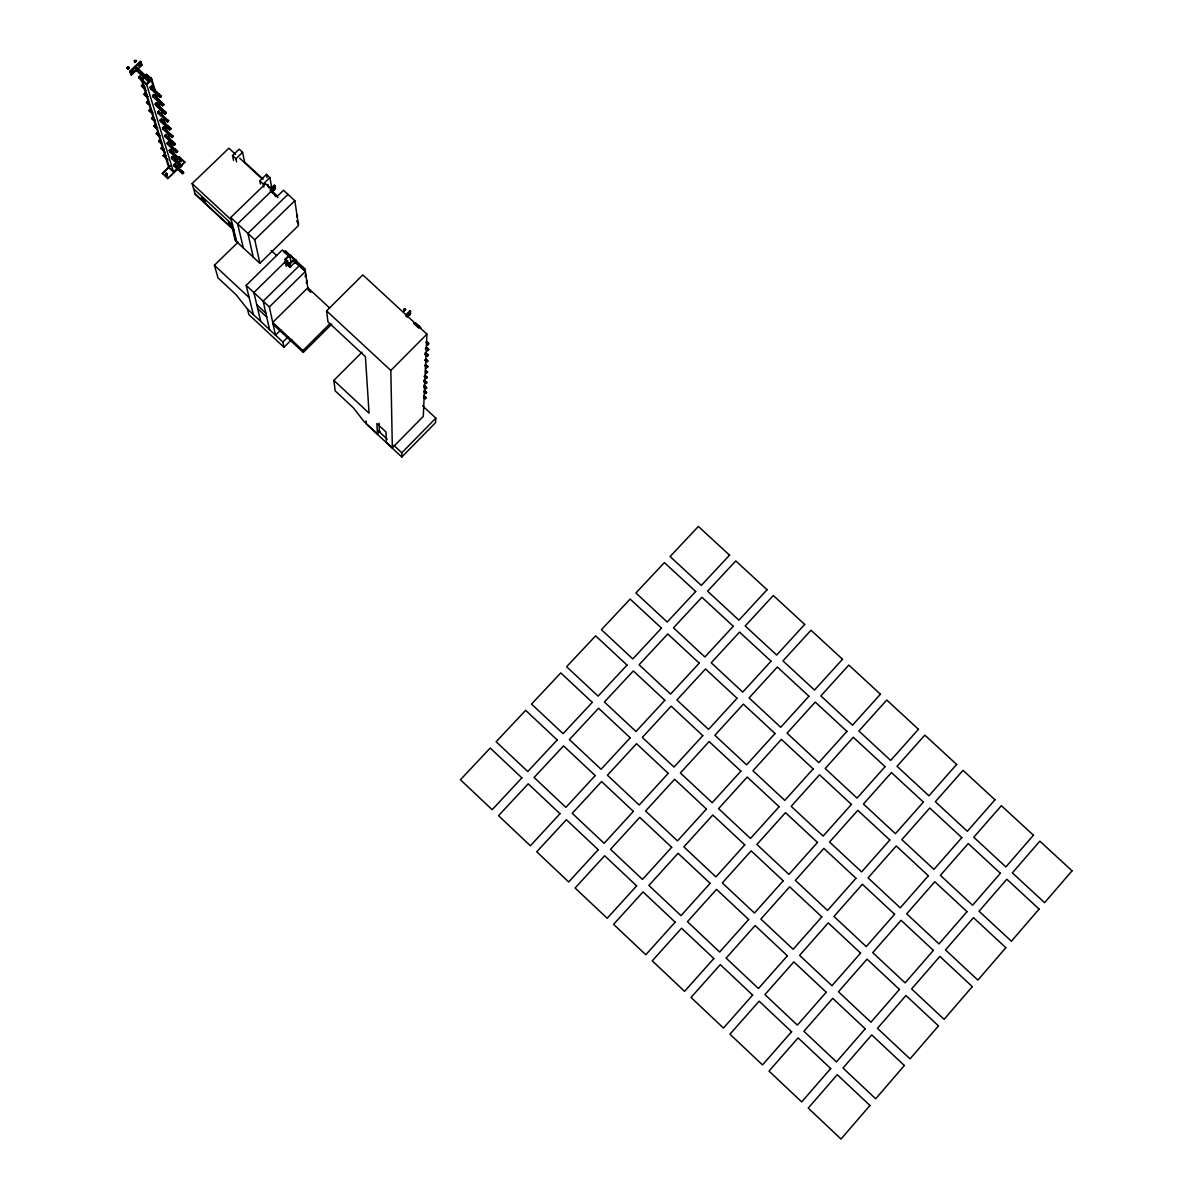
<?xml version="1.0" encoding="UTF-8"?>
<svg xmlns="http://www.w3.org/2000/svg" width="1199" height="1199" viewBox="0 0 1199 1199"><rect width="100%" height="100%" fill="white"/><g stroke="black" fill="none" stroke-linecap="round" stroke-linejoin="round"><path stroke-width="1.5" d="M366.1 420.939L366.309 423.951L401.8 457.014L401.815 452.787L435.837 418.136L422.603 405.847M404.857 310.541L404.093 310.946L405.232 309.432M404.857 308.772C406.971 310.346 402.354 307.948 404.228 310.886L405.727 309.387M409.668 313.778L408.394 314.857L409.084 315.367L410.373 314.033L409.054 313.868L409.129 315.322L410.373 314.033L409.144 315.262L408.859 314.093M409.024 314.693L409.848 313.389L408.679 314.108M407.405 315.487L409.998 312.894L410.028 310.631L410.672 313.524L407.031 317.165M425.24 377.385L424.131 376.246L426.08 378.449A1.604 1.544 7.5 0 0 427.294 377.22L427.294 377.1A1.604 1.544 7.5 0 1 426.08 378.329L426.08 378.449M361.978 352.236L333.847 380.398L369.052 413.16L365.41 356.673L327.956 321.902L326.593 310.871L362.817 274.916L426.904 334.146L423.292 416.398L392.343 447.856L386.363 442.281L386.033 432.03L376.891 423.517L377.415 433.948L379.993 431.325M425.48 396.809L426.304 397.573A1.544 1.484 7.3 0 1 425.15 398.638L424.011 397.693M424.626 390.844L425.405 391.459L424.536 390.799M424.491 385.703L425.63 386.408M425.555 369.906L426.364 370.656M425.945 359.056L426.829 360M426.185 353.36L427.234 354.439L425.975 353.18M428.628 349.419L427.728 348.444L428.628 349.419A1.679 1.619 7.8 0 1 427.354 350.707L426.215 349.494M426.784 343.663L427.623 344.802A1.694 1.634 7.9 0 0 428.912 343.379L427.998 342.659M427.668 342.21L426.709 341.625M425.15 398.757L424.161 397.528M424.821 387.697L425.615 388.686A1.574 1.514 7.4 0 0 426.799 387.487L425.945 386.812M426.319 373.114L426.334 372.994A1.619 1.559 7.6 0 0 427.548 371.765L427.548 371.885A1.619 1.559 7.6 0 1 426.319 373.114L425.48 371.93M426.574 367.688L426.574 367.553A1.634 1.574 7.7 0 0 427.818 366.309L427.803 366.429A1.634 1.574 7.7 0 1 426.574 367.688L425.375 366.564M427.099 356.343L426.02 355.144L427.099 356.343A1.664 1.604 7.8 0 0 428.358 355.084L427.458 354.245L428.358 355.084M427.354 350.707L427.354 350.573A1.679 1.619 7.8 0 0 428.628 349.284M427.623 344.802L426.769 343.723M426.185 381.672L427.039 382.451A1.589 1.529 7.5 0 1 425.84 383.56L424.776 382.421M426.424 376.426L427.294 377.22M426.934 365.62L427.803 366.429M427.189 360.06L428.073 360.884A1.649 1.589 7.7 0 1 426.829 362.008L424.791 360.12M426.544 392.523L425.72 391.743L426.544 392.523A1.559 1.499 7.3 0 1 425.375 393.707L424.536 392.927M151.404 79.808L149.201 77.665C151.434 76.676 152.018 81.982 148.811 77.35M150.909 78.4L149.006 77.171M273.177 189.007C277.044 187.389 271.559 191.825 274.031 188.168M273.927 188.887L274.286 187.928L272.802 189.607M274.481 188.273L273.507 188.528M274.751 188.543L273.687 190.041L274.346 188.483M435.837 418.136L435.522 422.662L401.8 457.014M128.698 68.433C130.047 65.645 125.415 67.534 127.798 68.972L129.027 68.313M131.965 72.315L133.194 71.311C135.217 72.644 131.051 74.428 132.28 71.82M135.622 61.898L134.588 60.669L136.506 60.594M139.609 64.656C142.201 63.187 140.298 68.328 139.219 65.63L140.373 64.401M427.593 355.429L426.949 354.829L426.964 355.728M425.54 376.096L424.971 376.846L424.941 375.872M427.324 361.229L426.469 361.019L427.309 360.659M424.806 387.921L425.615 388.686M425.315 387.412L426.125 387.712L425.315 387.936M426.859 371.885L426.2 372.394M426.035 382.181L425.63 382.901L426.349 382.361M425.585 393.167L425.765 392.343M425.27 348.339L426.394 349.389M426.08 355.279L425.031 354.14M426.065 359.535L425.345 360.255M425.435 360.24L426.334 359.715M425.046 365.305L425.96 365.92L425.285 364.991M423.817 385.209L423.951 386.108M424.776 380.653L425.84 381.612M426.274 366.235L426.799 366.984M302.163 267.977L302.418 267.032L301.863 267.887M302.448 268.771L304.291 270.494A1.559 1.499 1.4 0 0 305.475 269.325L304.666 268.681M303.707 268.816L302.912 268.381M303.287 267.392L296.423 261.052L289.813 267.317L284.568 262.446M304.771 269.64L304.591 269.086M305.61 275.86L305.19 275.185M286.951 252.794C285.257 254.503 287.056 250.936 286.441 253.304M287.43 252.704L286.636 251.85M174.065 148.886L174.634 149.89M174.125 150.205L175.474 151.224M175.818 150.519L175.728 149.92M176.178 157.114L176.118 156.26M169.224 150.43L170.738 149.56L169.224 150.43L169.778 151.524L177.362 158.478M176.987 157.009L176.268 156.35M177.512 156.814L170.738 150.25L169.524 151.404L176.598 157.968M177.077 157.818L178.022 157.968L177.122 157.489M178.921 164.338C180.15 163.559 176.927 164.368 178.906 163.499M178.561 158.927L178.771 158.163L178.186 158.793M178.726 164.758L180.599 166.841A1.544 1.454 -2.1 0 0 181.798 165.702L179.88 163.813L180.764 164.997M179.55 160.876L180.704 159.752L181.559 160.861M180.045 160.052C183.507 162.135 177.047 160.681 181.259 160.201M180.554 161.415L179.97 160.876M180.315 161.28C179.221 161.086 181.109 159.407 180.854 161.34M179.535 160.801L180.285 161.715L181.184 160.351M181.064 161.685L181.544 160.786M181.124 165.927L180.285 165.867L181.079 165.552M181.813 172.776C178.876 170.078 184.331 175.549 181.813 172.941M182.248 172.012L181.708 171.262M182.428 172.956L183.177 172.926M157.279 134.513L158.613 136.012L158.493 135.127M161.685 104.523L161.715 103.099M157.923 133.943L157.564 133.284M161.85 104.043L162.045 103.339M162.45 110.248L163.783 112.796L155.465 105.107L156.754 103.893L163.978 110.878M159.662 141.512L160.081 140.823L159.827 141.692M163.409 111.492L164.278 112.241L164.083 111.132M162.42 110.533L163.379 111.042M163.888 110.788L156.425 102.799L155.136 104.013L162.974 112.047M160.201 141.212L159.557 142.156L160.876 142.981M164.038 112.616L164.967 113.905A1.649 1.559 -1.7 0 0 166.256 112.691L165.327 111.702M165.537 112.931L165.147 112.211L164.773 113.126M162.42 148.856L161.85 148.062L162.539 148.571M165.792 119.54C167.74 121.848 165.642 117.442 166.106 120.275M165.777 118.656C165.957 119.69 164.023 117.967 165.417 118.341M167.38 119.855L159.197 112.002L157.923 113.216L165.312 119.75M166.196 120.799L165.297 119.915M167.006 120.844L167.845 120.619L167.141 121.144M164.293 155.181L164.458 156.125L163.993 155.3M168.969 128.143L167.68 127.544L169.659 129.777A1.619 1.529 -1.8 0 0 170.917 128.593L170.858 128.413A1.619 1.529 -1.8 0 1 169.614 129.612L169.659 129.777M168.13 127.424L168.699 128.218M167.83 126.105L167.95 126.899M165.447 156.979L165.177 156.065L165.792 156.904M169.614 129.612L168.744 128.518M169.089 128.068L168.699 127.214M169.554 129.072L169.718 128.113M169.539 134.813L170.003 133.793L169.733 134.768M169.913 134.947L170.048 133.973M170.723 136.236L169.838 135.172M170.843 135.922L171.067 134.558M166.181 175.309L165.702 173.51L167.41 174.14L166.151 175.234L166.151 173.405L167.29 174.784M165.612 173.9C167.38 176.912 167.231 171.022 165.522 174.559M171.442 135.682L171.307 134.917M171.877 135.847L171.832 136.791L172.042 136.012M167.096 174.065L165.462 174.35M171.667 141.617L172.161 142.531M167.8 176.823L166.796 177.227M164.713 135.562L166.256 134.678L164.713 135.562L165.282 136.686L174.17 145.034A1.589 1.499 -1.9 0 0 175.399 143.865L175.339 143.7A1.589 1.499 -1.9 0 1 174.11 144.869M174.17 145.034L172.266 143.011M173.705 142.846L172.911 142.426L172.956 143.445M174.694 143.88L173.795 143.715L174.604 144.03M145.589 94.616L145.019 93.807L144.869 94.706M146.128 93.942L145.259 93.132A1.649 1.544 -2 0 0 143.97 94.346L146.023 96.385L145.064 95.276M145.813 95.665L146.608 94.871L146.143 95.905M146.293 96.19C144.869 95.365 147.882 94.781 145.753 95.485M147.912 96.564L146.848 95.995M147.642 103.024L147.462 102.065L148.151 102.814M147.732 103.339L146.548 102.544A1.634 1.529 -2.1 0 1 147.822 101.345L148.736 102.32M148.196 102.709L147.357 102.395M148.751 104.328L148.256 103.564M150.355 111.762L149.066 110.593A1.619 1.514 -2.1 0 1 150.325 109.394L151.224 110.518M150.385 111.057L150.43 110.098M150.819 111.717L151.718 111.282M151.464 112.781L150.235 111.672L151.134 112.361M152.843 118.131L152.408 118.821L153.157 118.416M152.813 119.63L153.907 120.544M152.288 118.146L153.112 118.356M153.277 119.585L153.277 119.091M157.983 94.721L157.384 94.151L158.373 93.822M160.037 97.194A1.694 1.589 -1.6 0 0 161.355 95.95L161.4 96.145A1.694 1.574 -1.6 0 1 160.096 97.374L158.028 95.036M157.773 94.511L158.403 93.747M159.317 95.5L158.553 94.781M156.095 125.985L155.196 125.041A1.589 1.499 -2.3 0 0 153.967 126.21C156.185 128.548 155.106 124.126 154.836 126.554M158.942 94.017L160.186 95.006M154.926 126.614L154.776 125.805M155.016 127.094L156.26 128.458L153.967 126.21M158.643 95.41L159.437 94.676M159.857 102.395L160.936 102.32L160.186 103.024M160.666 96.145L159.812 96.49L160.486 95.77M156.679 127.918L156.694 128.173M157.039 133.569L157.833 133.464M161.385 102.29L163.858 104.493A1.679 1.559 -1.6 0 1 162.554 105.722L161.625 104.418M139.579 77.186L139.788 77.92L139.399 77.186M143.775 82.281L138.664 77.425A1.694 1.574 -1.9 0 1 139.968 76.181L140.823 77.276M141.422 78.879L140.957 77.8L140.538 78.789M142.426 79.104L141.872 80.003L142.231 78.864M142.696 79.554L141.197 77.306M142.111 86.028L142.981 86.253L142.246 85.729M142.606 87.272L141.347 85.968A1.679 1.559 -2 0 1 142.636 84.739L143.52 85.564M143.535 87.557L143.146 86.613L144.165 86.793M143.37 87.842L146.128 90.39M132.175 72.974L132.295 71.865M132.04 72.225L133.209 71.131M138.709 64.896L139.489 64.117M139.189 66.11L140.178 64.476M128.203 67.399C128.188 71.086 127.873 64.341 127.094 68.103M128.233 68.793L129.222 67.444M166.676 175.234L167.111 174.275M134.378 61.254C134.947 57.552 134.932 64.836 135.622 60.969M134.962 62.033L136.566 60.684M132.549 71.326C132.46 71.97 133.808 73.978 132.564 71.88M133.763 72.165L133.284 71.37L132.37 72.899M135.382 61.554L136.191 60.505L134.977 61.509M140.493 64.281L139.309 65.36M139.953 64.881L139.444 65.69M139.758 66.215C142.381 63.217 138.814 68.538 140.523 64.716M140.718 64.656L140.103 65.375M404.752 310.286L404.093 310.781L405.367 309.747M141.017 65.45L140.478 64.461L140.238 65.256M408.454 314.947L409.608 313.733M150.594 87.227L151.329 87.092M155.66 103.998L156.095 103.549M158.133 112.121L158.463 112.331M180.464 161.34L181.349 160.351M167.5 143.041L168.19 143.056M418.031 326.473C418.391 325.109 419.605 325.214 418.991 327.132M425.36 393.167L425.15 392.358M425.84 392.957L425.45 392.238L425.165 393.062M424.641 396.974L423.832 396.404M425.6 397.903L424.806 397.708L425.6 397.379M427.069 342.854L426.964 342.075M427.384 343.199L428.178 343.633M425.06 354.529L425.915 355.174M425.405 353.525L425.06 352.746M427.039 349.209L427.773 349.239M426.544 354.559L425.915 353.675L425.795 354.769M425.33 359.61L425.675 360.494M425.795 371.255L425.585 370.431M424.251 380.847L423.906 380.008M425.735 377.25L426.484 377.655M424.401 381.237L424.731 382.091M424.176 386.393L424.386 387.187M425.09 386.992L424.386 387.067M424.146 391.249L424.176 392.118M424.866 392.028L424.536 391.204M301.833 267.257L302.058 268.066M134.348 61.149L135.502 60.879M287.026 253.544L287.25 254.353M287.775 254.338L287.475 253.289L287.85 254.128M285.017 252.045L285.812 251.73M175.519 151.389L176.343 152.453A1.574 1.484 -2 0 0 177.572 151.284L177.527 151.119A1.574 1.484 -2 0 1 176.298 152.288L176.343 152.453M175.863 150.684L175.414 149.95M165.867 174.26L166.436 174.949M166.166 174.035L166.721 173.915M176.043 151.299L176.838 151.344M177.662 158.748L178.501 159.722L176.553 157.803M178.711 164.907L171.712 158.613L172.911 157.459L179.88 163.813M180.45 159.992L180.464 160.966M179.775 164.023L172.626 156.514L171.427 157.654L171.967 158.733L173.166 157.579M180.255 170.558L180.614 171.397M180.794 171.922L174.11 165.807L173.57 164.743L175.054 163.888L173.57 164.743M181.274 171.772L181.948 170.828L183.042 171.952M181.663 170.753L175.039 164.548L173.855 165.672L180.509 171.847M160.831 143.101L159.602 141.947M161.116 141.812L160.726 142.696M168.01 127.064L167.575 126.045L167.35 127.154M167.725 127.918L160.606 121.264L160.022 120.11L161.595 119.196L160.022 120.11M168.265 127.199L168.789 128.023M162.39 143.31L161.895 143.685M162.15 149.485L165.402 152.648M170.917 134.498L163.948 127.753L162.704 128.937L169.673 135.397M163.933 155.63L164.773 155.735M172.386 136.461L172.266 136.057M172.626 141.992L171.592 141.872M172.806 142.501L173.54 143.191M173.076 141.872L166.256 135.397L165.027 136.566L172.191 142.936M174.994 149.935L175.309 149.066L176.433 150.235M154.521 95.725L153.232 96.954L152.618 95.725L153.907 94.496L161.73 102.679M154.191 119.585L153.472 119.765M154.341 120.08L154.596 120.934M162.3 104.133L162.914 105.002M163.229 110.233L162.584 111.567M156.245 128.233L155.765 126.719M164.098 112.796L164.967 113.905M158.043 134.678L158.912 134.453M144.689 94.331L145.514 94.706L145.079 93.987M145.169 95.291L143.97 94.346M148.946 104.598L147.687 103.309M159.032 93.942L151.703 87.167L150.4 88.411L158.043 95.485M158.553 95.096L159.317 94.586M139.549 78.25L138.664 77.425M139.669 77.111L139.728 77.725M141.512 78.46L140.403 78.325M135.007 61.838L135.037 62.273M140.433 65.301L139.294 65.975M273.567 190.116L273.042 189.322M403.613 310.316L404.857 309.087M404.228 310.571L404.063 309.417M410.313 313.823L409.129 315.187M418.031 326.053L417.852 326.428M419.036 327.402L417.852 326.233M419.095 327.267L419.5 326.668M273.507 189.757L274.256 188.303M127.424 67.534L127.798 68.972M131.815 72.18L133.359 71.281M140.418 64.926L139.773 65.645M153.667 95.68L153.292 95.44M404.303 310.736L404.842 309.762M273.282 188.783L272.907 189.667L274.826 188.828M273.372 189.637L273.897 188.618M127.664 68.538L128.922 67.788M132.534 73.349L133.329 71.745M404.243 309.237L405.367 309.552M424.686 392.208L424.851 391.429M426.844 354.904L427.324 355.638M425.72 366.609L426.574 367.553M425.6 371.45L425.78 370.626M425.24 381.837L424.506 381.852M426.2 342.839L427.069 342.719L426.289 342M426.709 348.879L426.304 347.98M427.339 349.868L427.773 349.104M287.88 254.263L287.73 253.349M163.214 127.738L163.634 127.738M178.666 157.848L177.497 156.529M180.09 160.666L181.424 160.561M180.045 165.207L179.895 164.293L179.94 165.282M182.068 172.071L182.143 171.487M163.439 149.021L162.884 149.935M163.499 149.86L163.214 148.901M171.712 141.797L172.686 142.022M165.297 155.78L164.398 154.566A1.529 1.439 -2.5 0 0 163.214 155.69L167.605 159.767M167.86 160.111L164.803 156.529M174.769 149.545L173.87 149.56M176.073 151.209L176.838 151.134M164.143 110.893L163.858 112.301L163.948 111.117M156.514 126.704L155.69 127.364L156.514 127.409M165.897 119.585L166.751 119.48M167.186 126.195L167.485 127.199M159.287 136.027L159.677 135.142M168.235 127.469L169.239 127.708M159.857 142.441L158.688 141.227A1.559 1.469 -2.4 0 1 159.887 140.088L160.861 141.347M160.441 141.737L160.606 142.651M148.511 103.863L149.305 103.863M150.385 104.868L149.545 104.972M150.864 111.387L151.659 111.102M151.973 112.106L152.153 113.066M151.943 112.391L152.738 112.106M161.415 102.185L154.251 95.62L152.947 96.849L161.565 104.553M152.798 112.991L151.973 112.811M162 103.669L161.251 103.863M141.092 79.808L139.938 78.744M144.105 87.122L143.355 87.317M144.509 87.632L144.405 88.441M147.807 96.505L146.803 96.385M405.367 310.136L404.228 309.867M408.409 313.538L408.304 313.628M403.913 309.222L403.628 310.016M408.604 314.932L409.429 314.288M127.768 67.788L128.248 66.919M132.834 72.24L132.22 72.48M139.219 65.63L140.927 64.881M417.642 326.772L418.376 326.578M419.515 326.368L417.777 325.618M418.031 326.862L418.706 326.757M392.343 447.856L390.829 370.461L426.904 334.146M406.116 314.543L410.028 310.631M405.832 316.146L410.702 311.26M238.031 242.243L214.381 265.264L218.038 277.928L235.948 294.594L247.459 309.057L248.852 314.573L283.953 347.245L291.807 339.467M331.718 324.15L303.272 352.431L302.957 350.543L330.19 323.46M280.776 329.935L275.485 335.165L269.355 306.944L246.155 285.362L282.245 250.006L289.963 257.23M283.953 347.245L282.874 342.045L288.15 336.814M269.355 306.944L305.385 271.454L295.194 262.011M290.293 257.65L291.357 255.627L289.843 256.526M294.594 262.746L294.01 259.239L289.798 255.327L285.707 259.344L287.325 260.947L284.972 259.344L289.783 254.623L294.744 259.224L295.314 262.731M290.533 267.437L289.933 263.945L287.58 262.341L289.918 263.24L294.01 259.239M289.933 263.945L294.744 259.224M296.288 260.213L295.524 262.371L296.708 261.187L296.288 260.213L295.404 261.682M299.21 265.728L263.166 301.189L269.58 329.665M231.917 225.532L229.339 225.607L228.529 222.385L231.917 225.532L235.019 240.235L259.883 263.3L298.521 225.487L294.834 200.698L283.519 190.251L277.539 196.081L271.708 190.701M285.947 261.082L253.888 292.556L260.723 321.407M259.883 263.3L254.773 239.77L294.834 200.698M287.97 194.373L247.893 233.4L253.244 257.141M260.423 183.987L259.823 180.839L266.493 174.395L269.91 177.542L271.588 186.999M263.84 187.134L263.24 184.002L269.91 177.542M236.683 241.763L230.733 217.484L265.534 183.732L272.383 190.056L273.012 193.564M270.33 189.022L274.271 185.201L274.946 185.815L275.41 188.528L271.738 192.095M270.03 190.596L274.946 185.815M274.271 185.201L274.751 187.898L237.597 223.838L243.307 247.908M233.58 160.456L232.501 155.585L239.171 149.156L242.588 152.303L244.626 162.075L262.971 179.041M236.623 161.97L235.918 158.748L242.588 152.303M233.835 230.163L195.182 194.283L192.125 183.567L228.889 148.211L235.633 154.446M170.258 166.091L162.39 173.615L170.153 165.777M175.414 160.756L179.355 156.979L184.781 162.255L167.74 178.591L162.285 173.315M174.11 165.807L175.294 164.668L174.754 163.604M173.525 172.086L178.231 167.575L151.868 79.284L146.548 74.368L141.272 79.359L168.774 167.665L173.525 172.086L146.593 84.275L141.272 79.359M184.706 161.94L167.74 178.591M165.282 136.686L166.511 135.517L165.942 134.393M166.991 143.071C170.408 140.823 165.852 143.191 167.545 144.18L168.774 143.011L168.22 141.902M169.778 151.524L170.992 150.37L170.438 149.275M157.594 112.136C161.161 109.813 156.365 112.271 158.193 113.335L159.467 112.121L158.868 110.937M160.606 121.264L161.865 120.08L161.28 118.911M162.39 127.903C165.882 125.625 161.206 128.038 162.959 129.057L164.203 127.873L163.634 126.719M155.735 105.227L157.009 104.013M141.392 79.734L146.548 74.368M136.281 70.426L148.901 82.087L148.616 78.37L135.967 66.664L140.927 61.988L140.268 61.374L129.657 71.355L131.32 75.087L136.281 70.426L135.292 67.294L130.331 71.97L129.657 71.355M150.04 77.995L149.111 77.186L150.894 78.16L149.65 77.231M150.519 78.894L150.789 77.98M148.946 81.787L146.698 83.915L142.186 79.734L146.668 75.492L151.194 79.674M146.593 84.275L151.868 79.284M150.04 87.272L151.688 86.328L150.04 87.272L150.669 88.516L157.713 94.961M150.669 88.516L151.973 87.287L151.359 86.028M135.952 69.497L130.661 74.473L131.32 75.087M140.927 61.988L141.887 65.136L136.941 69.797L135.967 66.664M135.862 61.719L135.232 61.614M150.13 78.325L149.44 77.605M409.459 313.329L409.698 314.288M425.75 377.355L426.484 376.936M428.163 343.528L427.399 343.978M295.239 262.221L302.178 268.516M287.685 253.019L291.492 256.481M180.435 170.378L180.3 171.187M180.375 170.603L181.124 170.543M165.417 157.848L164.218 156.544M156.874 127.873L157.698 127.963M157.384 134.678L156.35 133.793A1.574 1.484 -2.3 0 1 157.564 132.639L158.448 133.569M167.32 127.499L160.336 121.159L161.595 119.96L168.519 126.45M168.894 126.599L169.688 127.619M164.143 110.683L166.256 112.691M155.226 120.844L154.281 120.455L155.121 120.065M144.45 87.452L144.315 88.336M147.987 102.979L147.792 103.818M140.703 79.314L146.698 84.649L151.973 79.659L146.668 74.758M273.237 187.718L272.728 188.498M128.038 66.904L128.218 67.729M426.454 347.425L427.399 348.579M425.84 348.789L426.604 348.834M425.855 365.875L425.046 365.695M179.895 165.132L179.82 164.413M166.721 174.694L165.882 173.84L166.002 174.634M159.602 142.126L158.688 141.227M172.251 142.336L172.371 141.437M174.29 150.34L167.29 144.06L168.519 142.891L175.294 149.425M164.128 156.395L163.214 155.69M143.475 87.992L142.546 87.092M142.351 85.654L142.456 86.448M424.761 386.258L424.191 387.007M424.206 397.124L424.446 396.195M424.986 381.117L424.356 381.747M302.313 268.141L302.433 267.167M162.09 149.29L160.966 148.526A1.544 1.454 -2.4 0 1 162.165 147.387L162.989 148.151M164.113 150.789L163.604 150.325M148.841 103.099L148.451 103.968M270.15 187.209L271.529 187.059M204.879 200.428L202.436 200.638L201.507 197.295L204.879 200.428L205.793 203.755L201.507 197.295M426.679 366.879L426.979 366.25M425.105 375.332L426.08 376.366M424.971 376.741L425.6 376.096M303.197 267.407L304.336 268.261M165.177 156.979L165.432 156.05M150.355 111.702L149.066 110.593M157.624 133.449L157.129 134.048M159.602 136.266L159.032 135.487L160.037 135.532M427.548 348.654L426.274 347.41M297.547 222.28L296.528 220.991M160.336 95.38L161.4 96.145M162.719 103.564L161.775 102.44M172.131 135.577L171.172 134.333M174.2 142.921L173.42 141.917M425.795 354.649L426.439 353.93L425.675 354.694M424.071 395.775L425.135 396.749M153.682 118.401L152.783 117.292A1.604 1.499 -2.2 0 0 151.539 118.476L151.599 118.656A1.604 1.499 -2.2 0 1 152.843 117.472L152.783 117.292M162.989 148.436L162.165 147.387M426.319 370.896L427.548 371.885M163.004 104.313L162.27 104.853M423.832 381.417L424.671 382.586M143.52 85.863L142.636 84.739M141.887 65.136L140.268 61.374M239.68 158.193L262.611 179.385M232.501 155.585L235.918 158.748M259.823 180.839L263.24 184.002M271.304 191.78L277.943 197.61M296.618 214.861L297.517 215.7A1.694 1.604 2 0 1 296.678 216.809M413.625 323.355L418.826 328.166M135.292 67.294L147.957 78.999M138.2 70.966L149.56 81.457L148.616 78.37M160.096 97.374L158.118 95.335M153.907 94.496L152.618 95.725M143.85 85.863L144.659 86.613M162.914 103.504L163.858 104.493M143.91 86.043L144.719 86.808M156.425 102.799L155.136 104.013M146.443 94.226L147.252 94.976M146.188 94.121L145.259 93.132M164.248 110.833L164.952 111.612M167.695 119.735L168.609 120.724A1.634 1.544 -1.7 0 1 167.335 121.923L166.421 120.949M170.003 127.619L170.917 128.593M425.795 364.451L426.604 365.32M172.281 135.352L173.181 136.296A1.604 1.514 -1.9 0 1 171.937 137.48L171.037 136.236M151.539 118.476L152.828 119.585M174.499 142.921L175.399 143.865M425.225 377.535L426.08 378.329M286.351 251.7L285.482 250.786A1.559 1.484 0.8 0 0 284.298 251.97L284.313 252.105M177.572 151.284L176.373 150.07M289.049 256.481L283.788 251.43M184.781 162.255L179.355 156.979M306.389 275.455L305.565 274.676L306.389 275.455A1.544 1.484 1.4 0 1 305.205 276.609L305.235 276.744M178.831 157.639L179.7 158.568A1.559 1.469 -2 0 1 178.441 159.557M423.667 386.887L424.701 387.682L423.667 386.992M172.626 156.514L171.427 157.654M306.285 282.709A1.529 1.469 1.3 0 0 307.304 281.6L306.494 280.836M163.289 148.421L164.038 149.126M180.974 164.952L181.798 165.702A1.544 1.454 -2.1 0 1 180.554 166.691L180.599 166.841M285.167 261.862L290.413 266.718M271.214 250.531L276.549 255.492M165.507 155.585L166.301 156.44M182.997 171.802L183.807 172.551A1.529 1.439 -2.2 0 1 182.623 173.69M329.755 308.098L307.828 287.76L272.713 322.411L302.957 350.543M230.733 217.484L254.773 239.77M310.871 292.376L308.128 289.843L305.385 271.454M192.125 183.567L231.347 219.957M326.593 310.871L390.829 370.461M193.594 188.723L232.546 224.857M170.828 168.909L173.525 171.412M195.047 193.788L233.715 229.683M214.381 265.264L249.182 297.637M256.766 304.681L265.863 313.164M257.695 308.623L266.733 317.046M273.147 324.389L303.272 352.431M247.459 309.057L282.874 342.045M377.925 430.546L387.217 439.194M393.842 445.369L401.815 452.787M377.415 433.948L363.986 421.448L353.3 407.75L335.18 390.874L333.847 380.398M418.841 326.458L418.631 326.413M149.635 77.605L150.325 78.4M166.436 173.6L167.021 174.38M228.529 222.385L232.711 228.739M165.702 173.51L166.586 173.27M166.106 174.949L167.231 173.885M146.548 102.544L146.608 102.724A1.634 1.529 -2.1 0 1 147.867 101.525L147.822 101.345M156.35 133.793L156.395 133.958A1.574 1.484 -2.3 0 1 157.624 132.804L157.564 132.639M160.966 148.526L161.026 148.691A1.544 1.454 -2.4 0 1 162.225 147.552M139.968 76.181L140.028 76.376A1.694 1.574 -1.9 0 0 138.724 77.62M150.325 109.394L150.385 109.574A1.619 1.514 -2.1 0 0 149.126 110.773M155.196 125.041L155.256 125.206A1.589 1.499 -2.3 0 0 154.027 126.375M159.887 140.088L159.947 140.253A1.559 1.469 -2.4 0 0 158.733 141.392M164.398 154.566L164.458 154.716A1.529 1.439 -2.5 0 0 163.274 155.855M142.726 81.487L169.479 167.665M151.718 81.472L154.416 90.435M155.48 94.032L159.242 106.576M163.544 120.934L166.781 131.695M168.385 137.091L170.003 142.471M174.305 156.814L175.369 160.411M162.554 105.722L162.509 105.542A1.679 1.574 -1.6 0 0 163.798 104.313M167.335 121.923L167.29 121.743A1.634 1.544 -1.7 0 0 168.549 120.544L168.609 120.724M171.937 137.48L171.877 137.315A1.604 1.514 -1.9 0 0 173.121 136.131L173.181 136.296M233.161 229.534L236.023 241.149M246.155 285.362L253.349 314.543M266.493 174.395L267.062 177.557M268.006 184.376L268.636 187.793M284.972 259.344L286.216 266.373M287.7 260.588L287.58 262.341M289.798 255.327L290.997 262.401M297.712 222.22L298.581 222.879A1.679 1.589 1.9 0 1 297.892 223.898M307.304 281.6L307.289 281.465A1.529 1.469 1.3 0 1 306.389 282.529M379.004 423.202L379.409 431.925M166.196 112.511A1.649 1.559 -1.7 0 1 164.922 113.725M275.141 196.037A1.694 1.604 1.3 0 1 275.875 195.692L275.905 195.857A1.694 1.604 1.3 0 0 275.44 196.022M415.573 323.041L421.014 328.346L415.573 323.041M869.934 1105.478L841.024 1139.05L808.231 1108.101L837.232 1074.694L869.934 1105.478M904.361 1065.506L875.69 1098.794L843.002 1068.039L871.733 1034.917L904.361 1065.506M938.472 1025.894L910.056 1058.882L877.458 1028.322L905.949 995.5L938.472 1025.894M972.299 986.627L944.138 1019.33L911.615 988.95L939.866 956.412L972.299 986.627M1005.841 947.69L977.904 980.108L945.486 949.923L973.483 917.67L1005.841 947.69M1039.083 909.082L1011.401 941.23L979.058 911.24L1006.815 879.242L1039.083 909.082M1072.041 870.804L1044.599 902.682L1012.346 872.872L1039.863 841.158L1072.041 870.804M830.697 1068.549L801.696 1101.911L769.024 1071.082L798.099 1037.869L830.697 1068.549M865.228 1028.817L836.467 1061.894L803.9 1031.26L832.72 998.332L865.228 1028.817M899.445 989.43L870.954 1022.222L838.461 991.768L867.042 959.14L899.445 989.43M933.377 950.372L905.125 982.895L872.722 952.635L901.063 920.277L933.377 950.372M967.023 911.675L939.012 943.898L906.699 913.833L934.785 881.76L967.023 911.675M1000.371 873.292L972.599 905.245L940.376 875.36L968.222 843.556L1000.371 873.292M1033.448 835.238L1005.901 866.922L973.768 837.232L1001.39 805.698L1033.448 835.238M791.595 1031.739L762.504 1064.922L729.951 1034.197L759.132 1001.18L791.595 1031.739M826.231 992.247L797.395 1025.13L764.932 994.6L793.843 961.868L826.231 992.247M860.567 953.085L831.971 985.698L799.613 955.348L828.269 922.9L860.567 953.085M894.604 914.267L866.263 946.596L833.979 916.441L862.396 884.277L894.604 914.267M928.356 875.78L900.254 907.838L868.061 877.863L896.238 845.969L928.356 875.78M961.808 837.621L933.946 869.395L901.843 839.63L929.78 808.006L961.808 837.621M994.99 799.793L967.353 831.297L935.34 801.711L963.037 770.357L994.99 799.793M752.642 995.08L723.462 1028.068L691.029 997.448L720.284 964.625L752.642 995.08M787.383 955.813L758.457 988.501L726.114 958.091L755.115 925.553L787.383 955.813M821.825 916.875L793.139 949.293L760.885 919.063L789.646 886.81L821.825 916.875M855.966 878.282L827.535 910.431L795.372 880.381L823.878 848.397L855.966 878.282M889.823 840.019L861.631 871.883L829.558 842.028L857.81 810.329L889.823 840.019M923.38 802.086L895.428 833.68L863.445 804.004L891.456 772.576L923.38 802.086M956.652 764.467L928.94 795.791L897.047 766.311L924.834 735.137L956.652 764.467M713.825 958.541L684.554 991.333L652.256 960.834L681.587 928.206L713.825 958.541M748.671 919.498L719.655 952.021L687.432 921.701L716.522 889.358L748.671 919.498M783.217 880.8L754.456 913.039L722.323 882.914L751.159 850.84L783.217 880.8M817.463 842.432L788.942 874.386L756.899 844.456L785.495 812.652L817.463 842.432M851.425 804.394L823.143 836.078L791.19 806.327L819.531 774.794L851.425 804.394M885.087 766.671L857.06 798.084L825.182 768.514L853.283 737.265L885.087 766.671M918.464 729.277L890.677 760.421L858.889 731.03L886.75 700.051L918.464 729.277M675.157 922.151L645.796 954.749L613.603 924.354L643.039 891.906L675.157 922.151M710.108 883.333L681.002 915.646L648.899 885.447L678.079 853.283L710.108 883.333M744.759 844.86L715.908 876.904L683.88 846.884L712.806 815.005L744.759 844.86M779.11 806.717L750.499 838.476L718.561 808.651L747.247 777.042L779.11 806.717M813.162 768.889L784.805 800.377L752.957 770.747L781.388 739.393L813.162 768.889M846.929 731.39L818.812 762.624L787.054 733.159L815.245 702.074L846.929 731.39M880.426 694.206L852.534 725.17L820.85 695.9L848.817 665.085L880.426 694.206M636.624 885.881L607.189 918.284L575.1 888.009L604.626 855.756L636.624 885.881M671.68 847.288L642.484 879.422L610.501 849.327L639.756 817.358L671.68 847.288M706.436 809.04L677.495 840.889L645.587 810.989L674.602 779.29L706.436 809.04M740.877 771.122L712.191 802.701L680.373 772.98L709.134 741.552L740.877 771.122M775.049 733.518L746.602 764.827L714.859 735.287L743.38 704.128L775.049 733.518M808.92 696.229L780.714 727.283L749.06 697.923L777.342 667.019L808.92 696.229M842.507 659.255L814.526 690.054L782.962 660.874L811.004 630.239L842.507 659.255M598.226 849.731L568.701 881.954L536.747 851.785L566.348 819.726L598.226 849.731M633.387 811.378L604.116 843.317L572.238 813.342L601.583 781.553L633.387 811.378M668.248 773.355L639.217 805.024L607.428 775.228L636.519 743.71L668.248 773.355M702.794 735.646L674.018 767.045L642.319 737.43L671.155 706.181L702.794 735.646M737.055 698.268L708.534 729.397L676.91 699.961L705.507 668.982L737.055 698.268M771.032 661.189L742.736 692.063L711.202 662.807L739.558 632.098L771.032 661.189M804.709 624.439L776.667 655.044L745.208 625.968L773.325 595.513L804.709 624.439M559.978 813.731L530.363 845.76L498.529 815.695L528.204 783.831L559.978 813.731M595.229 775.603L565.883 807.347L534.11 777.477L563.545 745.883L595.229 775.603M630.194 737.79L601.089 769.278L569.405 739.588L598.586 708.249L630.194 737.79M664.846 700.306L635.98 731.525L604.401 702.014L633.327 670.945L664.846 700.306M699.212 663.137L670.586 694.086L639.082 664.756L667.768 633.956L699.212 663.137M733.278 626.283L704.907 656.977L673.478 627.826L701.925 597.282L733.278 626.283M767.06 589.743L738.929 620.168L707.59 591.197L735.796 560.922L767.06 589.743M521.865 777.851L492.16 809.7L460.431 779.74L490.211 748.056L521.865 777.851M557.22 739.948L527.77 771.512L496.131 741.746L525.642 710.333L557.22 739.948M592.276 702.359L563.08 733.653L531.517 704.068L560.787 672.924L592.276 702.359M627.032 665.085L598.091 696.124L566.602 666.719L595.618 635.83L627.032 665.085M661.488 628.141L632.787 658.91L601.403 629.685L630.164 599.065L661.488 628.141M695.66 591.497L667.214 622.011L635.89 592.965L664.411 562.601L695.66 591.497M729.547 555.167L701.325 585.412L670.091 556.546L698.373 526.436L729.547 555.167"/></g></svg>
